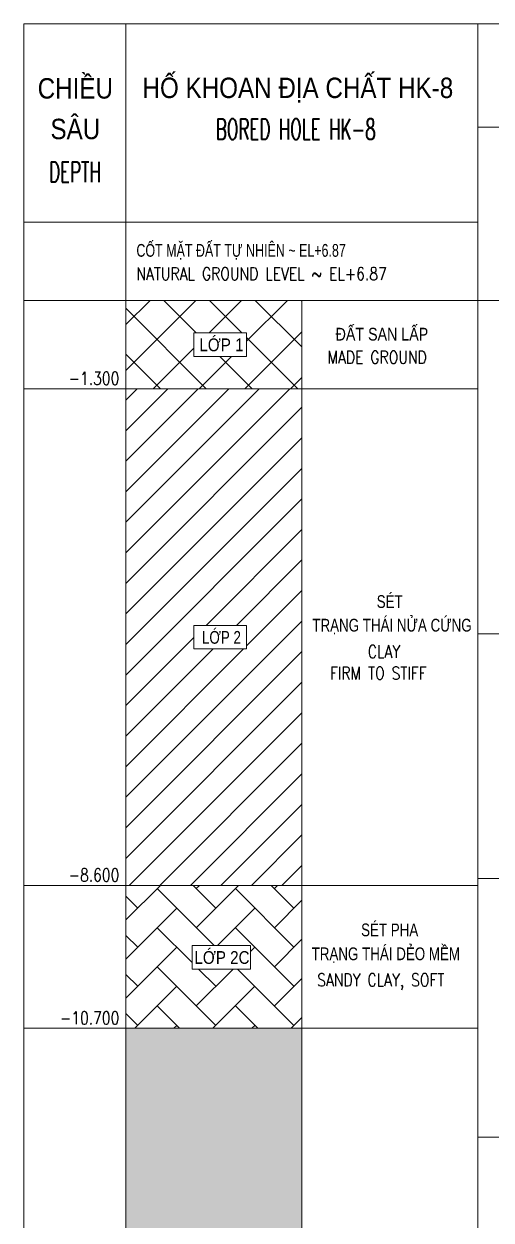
# Model space of a CAD drawing. Header units: millimetres. Extents: x -642477 to 1168880, y -27982 to 330379.
# Drawn here: x 358510 to 365384, y 86330 to 103911 of the extents above; entities that cross this region are included whole.
import ezdxf
from ezdxf.enums import TextEntityAlignment as Align

# ---------------------------------------------------------------- set-up
doc = ezdxf.new("R2010")
doc.units = ezdxf.units.MM
doc.linetypes.add('CENTER2', pattern=[1.125, 0.75, -0.125, 0.125, -0.125])
for name, color, linetype, lineweight in [('NDC_S_AXIS', 5, 'CENTER2', 13), ('NDC_S_CONTINUOUS', 3, 'Continuous', 20), ('NDC_S_DIM', 1, 'Continuous', 15), ('NDC_S_ENG TEXT', 2, 'Continuous', 20), ('NDC_S_ENG TITLE', 3, 'Continuous', 20), ('NDC_S_FOUNDATION NAME', 7, 'Continuous', 20), ('NDC_S_HATCH MATERIAL', 8, 'Continuous', 13), ('NDC_S_VN TEXT', 7, 'Continuous', 20), ('NDC_S_VN TITLE', 6, 'Continuous', 35), ('rev_20200806', 1, 'Continuous', 20)]:
    doc.layers.add(name, color=color, linetype=linetype, lineweight=lineweight)
doc.layers.get('rev_20200806').off()
doc.styles.add('NDC_ARIAL', font='arial.ttf', dxfattribs={"width": 0.85})
doc.styles.add('NDC_EN TXT', font='romans.shx', dxfattribs={"width": 0.8})
doc.styles.add('NDC_ROMANS', font='romans.shx', dxfattribs={"width": 0.8, "bigfont": 'vns.shx'})

# ---------------------------------------------------------------- blocks, each defined once
blk = doc.blocks.new('HK8')
at = {"layer": 'NDC_S_HATCH MATERIAL', "ltscale": 100}
h = blk.add_hatch(dxfattribs=at)
h.set_pattern_fill('ANSI37', color=256, scale=150, angle=90)
h.set_pattern_definition([(135, (178280.0632281844, 324566.896520762), (-336.7596045400933, -336.7596045400932), []), (225, (178280.0632281844, 324566.896520762), (336.7596045400932, -336.7596045400933), [])])
h.paths.add_polyline_path([(4089.456360397162, -4062.71548942331), (1499.999999999942, -4062.71548942331), (1499.999999999913, -5362.715489431779), (4089.456360397133, -5362.715489431837)])
h.paths.add_polyline_path([(2498.891214473872, -4885.898761842967), (2498.891214473872, -4539.532217012238), (3277.296929632546, -4539.532217012238), (3277.296929632546, -4885.898761842967)], flags=16)
h = blk.add_hatch(dxfattribs=at)
h.set_pattern_fill('ANSI31', color=256, scale=100)
h.set_pattern_definition([(45, (58959.74348190599, -111519.6778994992), (-224.5064030267288, 224.5064030267288), [])])
h.paths.add_polyline_path([(4089.456360397155, -5362.715489431837), (1499.999999999935, -5362.715489431779), (1499.999999999825, -12662.71548943172), (4089.456360397046, -12662.71548943172)])
h.paths.add_polyline_path([(2498.891214473872, -9185.898761847231), (2498.891214473872, -8839.532217016502), (3277.296929632546, -8839.532217016502), (3277.296929632546, -9185.898761847231)], flags=16)
h = blk.add_hatch(dxfattribs=at)
h.set_pattern_fill('AR-HBONE', color=256, scale=4)
h.set_pattern_definition([(45, (178280.0632281844, 321671.1203330436), (5.684341886080801e-14, 574.7363917484258), [1219.2, -406.4]), (135, (178567.4312281843, 321958.4883330436), (5.684341886080801e-14, 574.7363917484258), [1219.2, -406.4])])
h.paths.add_polyline_path([(4089.456360397067, -12662.71548943172), (1499.999999999847, -12662.71548943172), (1499.999999999767, -14762.71548943178), (4089.456360396958, -14762.71548943178)])
h.paths.add_polyline_path([(2474.117060172721, -13891.08582756408), (2474.117060172721, -13544.71928273335), (3333.816688645049, -13544.71928273335), (3333.816688645049, -13891.08582756408)], flags=16)
h = blk.add_hatch(dxfattribs=at)
h.set_pattern_fill('AR-CONC', color=256, scale=4)
h.set_pattern_definition([(49.99999999999999, (178280.0632281844, 319932.7346712534), (728.738675984016, -63.75634215561234), [76.2, -838.2]), (355, (178280.0632281844, 319932.7346712534), (-140.9736856998774, 764.2273809561406), [60.96, -670.56233668]), (100.4514447, (178340.7912561844, 319927.4216572533), (587.7649883614131, 700.4710076487804), [64.76003519999998, -712.3609783999998]), (46.18420000000002, (178280.0632281844, 320135.9346712534), (1084.31616356852, -168.1693117309086), [114.2999999999998, -1257.299999999997]), (96.63555760999992, (178370.4228281844, 320121.9206712534), (949.616536206012, 989.7044983908861), [97.14009256, -1068.54243264]), (351.1841511700001, (178280.0632281844, 320135.9346712534), (949.6165362599081, 989.7044983421306), [91.43986828, -1005.83892768]), (21, (178381.6632281844, 320085.1346712534), (606.4575650765299, -409.0607927483504), [76.2, -838.2]), (326.0000000000001, (178381.6632281844, 320085.1346712534), (247.2081133905883, 736.7518644892771), [60.96, -670.56]), (71.45144499999999, (178432.2013585844, 320051.0462716534), (853.6656771148646, 327.691075543621), [64.7600352, -712.3597503999999]), (37.50000000000001, (178280.0632281844, 319932.7346712534), (12.35441300236727, 338.2201554926124), [0, -662.432, 0, -680.72, 0, -673.1]), (7.499999999999999, (178280.0632281844, 319932.7346712534), (267.278650041223, 400.722299272478), [0, -388.112, 0, -647.192, 0, -256.54]), (327.5, (178053.4952281844, 319932.7346712534), (542.3623806674856, -22.91497597069377), [0, -254, 0, -792.48, 0, -1051.56]), (317.5, (177951.8952281844, 319932.7346712534), (592.5167255440722, 101.7059641333321), [0, -330.2, 0, -526.288, 0, -746.76])])
h.paths.add_polyline_path([(4089.456360396936, -14762.71548943178), (1499.999999999716, -14762.71548943178), (1499.999999999331, -38662.71548943178), (4089.456360396493, -38662.71548943178)])
h.paths.add_polyline_path([(3277.296929632546, -26539.53221701641), (3277.296929632546, -26885.89876184714), (2498.891214473872, -26885.89876184714), (2498.891214473872, -26539.53221701641)], flags=16)
at = {"layer": 'NDC_S_CONTINUOUS'}
for p, q in [((-7.712515071034431e-10, -40177.9959513066), (0, 0)), ((1499.999999999236, -40177.99595130658), (1500.000000000029, 0)), ((6678.912720793684, -40177.99595130654), (6678.912720794528, 0)), ((6678.912720794411, -4062.71548942331), (-1.164153218269348e-10, -4062.71548942331)), ((4089.456360396398, -40177.99595130657), (4089.456360397162, -4062.715489423485)), ((6678.912720794411, -5362.715489431866), (-1.164153218269348e-10, -5362.715489431808)), ((1499.999999999418, -5362.715489431866), (299.9999999998545, -5362.715489431866)), ((1499.999999999767, -12662.71548943182), (-2.037268131971359e-10, -12662.71548943176)), ((6678.912720794324, -12662.71548943188), (1499.999999999767, -12662.71548943182)), ((6678.912720794324, -12662.71548943176), (1499.999999999767, -12662.71548943171)), ((1499.99999999837, -14762.71548943178), (-2.619344741106033e-10, -14762.71548943178)), ((6678.912720794237, -14762.71548943178), (1499.99999999837, -14762.71548943178)), ((6678.912720794237, -14762.71548943172), (1499.99999999837, -14762.71548943166))]:
    blk.add_line(p, q, dxfattribs=at)
for points in [[(0, 0), (6678.912720794528, 0)], [(6678.912720794469, -2913.715489425696), (-8.731149137020111e-11, -2913.715489425696)]]:
    blk.add_lwpolyline(points, dxfattribs=at)
at = {"layer": 'NDC_S_DIM'}
for points in [[(2498.891214473872, -4539.532217012238), (3277.296929632546, -4539.532217012238), (3277.296929632546, -4885.898761842967), (2498.891214473872, -4885.898761842967)], [(2498.891214473872, -8839.532217016502), (3277.296929632546, -8839.532217016502), (3277.296929632546, -9185.898761847231), (2498.891214473872, -9185.898761847231)], [(2474.117060172721, -13544.71928273335), (3333.816688645049, -13544.71928273335), (3333.816688645049, -13891.08582756408), (2474.117060172721, -13891.08582756408)]]:
    blk.add_lwpolyline(points, close=True, dxfattribs=at)
at = {"layer": 'NDC_S_ENG TEXT', "style": 'NDC_ROMANS', "width": 0.8}
for s, p in [('-1.300', (1404.325280820834, -5209.440236841096)), ('-8.600', (1404.325280820951, -12509.44023684094)), ('-10.700', (1404.325280820252, -14609.44023684089))]:
    blk.add_text(s, height=187.5, dxfattribs=at).set_placement(p, align=Align.MIDDLE_RIGHT)
at = {"layer": 'NDC_S_ENG TITLE', "style": 'NDC_EN TXT', "width": 0.6}
for s, p in [('BORED HOLE HK-8', (3998.902259346098, -1547.018299661693)), ('DEPTH', (750.7879985681211, -2175.923924109535))]:
    blk.add_text(s, height=300, dxfattribs=at).set_placement(p, align=Align.MIDDLE)
at = {"layer": 'NDC_S_FOUNDATION NAME', "style": 'NDC_ARIAL', "width": 0.7}
blk.add_text('CỐT MẶT ĐẤT TỰ NHIÊN ~ EL+6.87', height=187.5, dxfattribs=at).set_placement((1655.337186704041, -3422.341979319928))
at = {"layer": 'NDC_S_VN TEXT', "style": 'NDC_EN TXT', "width": 0.8}
blk.add_text('NATURAL GROUND LEVEL ~ EL+6.87', height=187.5, dxfattribs=at).set_placement((1655.337186704041, -3765.255699448986))
at = {"layer": 'NDC_S_VN TEXT'}
for s, style, width, p in [('ĐẤT SAN LẤP', 'NDC_ARIAL', 0.8, (4586.130956712848, -4560.146126282518)), ('MADE GROUND', 'NDC_EN TXT', 0.8, (4466.909072288545, -4899.327150236175)), ('SÉT', 'NDC_ARIAL', 0.75, (5190.488821791281, -8490.111903087876)), ('TRẠNG THÁI NỬA CỨNG', 'NDC_ARIAL', 0.75, (4243.808392168285, -8837.232646839635)), ('CLAY', 'NDC_EN TXT', 0.8, (5059.534774639935, -9225.328885593626)), ('FIRM TO STIFF', 'NDC_EN TXT', 0.8, (4503.943283950735, -9542.693589155038)), ('SÉT PHA', 'NDC_ARIAL', 0.75, (4960.993159178848, -13315.81866605424)), ('TRẠNG THÁI DẺO MỀM', 'NDC_ARIAL', 0.75, (4233.398201492353, -13667.4142723033)), ('SANDY CLAY, SOFT', 'NDC_EN TXT', 0.8, (4314.998759036651, -14051.4362540506))]:
    blk.add_text(s, height=187.5, dxfattribs=dict(at, style=style, width=width)).set_placement(p, align=Align.MIDDLE_LEFT)
at = {"layer": 'NDC_S_VN TITLE', "style": 'NDC_ARIAL'}
for s, height, width, p in [('HỐ KHOAN ĐỊA CHẤT HK-8', 300, 0.85, (4030.533256297, -927.3362227746984)), ('CHIỀU', 300, 0.85, (756.4990233539138, -903.922225640621)), ('SÂU', 300, 0.85, (756.4990233539138, -1505.468911471311)), ('LỚP 1', 187.5, 0.85, (2906.215072500869, -4693.55896846547)), ('LỚP 2', 187.5, 0.75, (2906.215072500869, -8993.558968469733)), ('LỚP 2C', 187.5, 0.85, (2914.151473678707, -13698.74603418658))]:
    blk.add_text(s, height=height, dxfattribs=dict(at, width=width)).set_placement(p, align=Align.MIDDLE)

msp = doc.modelspace()

# ---------------------------------------------------------------- linework, layer by layer
at = {"layer": 'NDC_S_AXIS', "ltscale": 750}
for p, q in [((365189.3130903633, 99848.07378612798), (378631.4103809073, 99848.07378612798)), ((365189.3130903633, 94948.07378612798), (378631.4103809073, 94948.07378612798)), ((365189.3130903633, 91348.07378612798), (378631.4103809073, 91348.07378612798)), ((365189.3130903633, 87548.07378612798), (378631.4103809073, 87548.07378612798))]:
    msp.add_line(p, q, dxfattribs=at)
at = {"layer": 'NDC_S_CONTINUOUS', "ltscale": 100}
for p, q in [((365189.3130903635, 103910.7892755513), (378631.4103809073, 103910.7892755513)), ((365189.3130903634, 102395.1439380646), (378631.4103809073, 102395.1439380648))]:
    msp.add_line(p, q, dxfattribs=at)

# ---------------------------------------------------------------- block references
at = {"layer": 'rev_20200806'}
msp.add_blockref('HK8', (358510.400369569, 103910.7892755513), dxfattribs=at)

doc.saveas('drawing.dxf')
